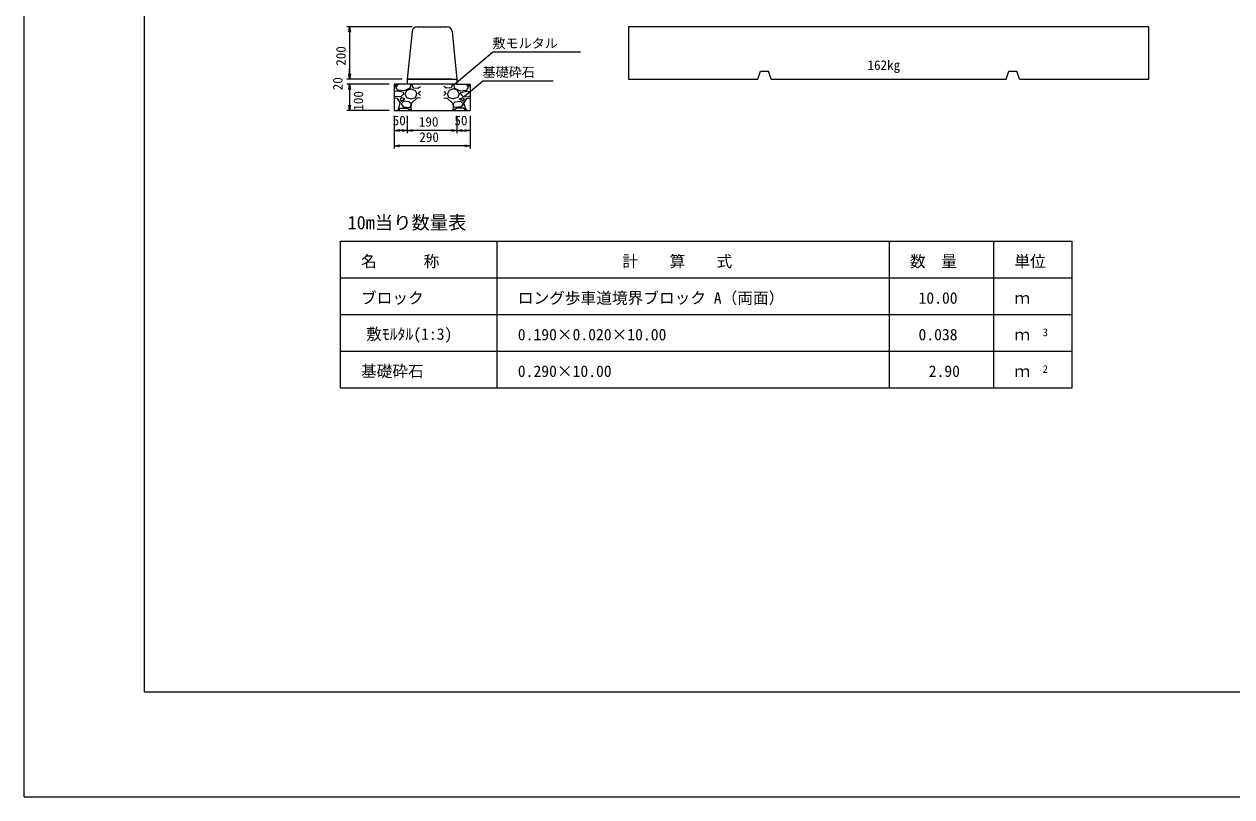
# Model space of a CAD drawing. Units: millimetres on the paper. Extents: x 0 to 841, y 0 to 594.
# Drawn here: x 0 to 231, y 0 to 147.7 of the extents above; entities that cross this region are included whole.
import ezdxf
from ezdxf.enums import TextEntityAlignment as Align

# ---------------------------------------------------------------- set-up
doc = ezdxf.new("R2010")
doc.units = ezdxf.units.MM
for name, color, linetype, lineweight in [('D-MTR-FRAM（材料表図枠）', 2, 'Continuous', 18), ('D-STR-DIM（寸法）', 7, 'Continuous', 18), ('D-STR-HTXT（旗揚げ）', 7, 'Continuous', 18), ('D-STR-STRn（構造物）', 7, 'Continuous', 18), ('D-STR（構造物外形線）', 1, 'Continuous', 18), ('D-TTL(外枠）', 2, 'Continuous', 18), ('DEFPOINTS_2', 8, 'Continuous', 18)]:
    doc.layers.add(name, color=color, linetype=linetype, lineweight=lineweight)
for name, color, linetype in [('D-MTR-TXT(文字列）', 7, 'Continuous'), ('D-MTR（材料表タイトル）', 7, 'Continuous'), ('D-STR-TXT（文字）', 7, 'Continuous')]:
    doc.layers.add(name, color=color, linetype=linetype)
doc.styles.add('ＭＳ ゴシック', font='')
doc.styles.get('ＭＳ ゴシック').set_extended_font_data('MS Gothic')

msp = doc.modelspace()

# ---------------------------------------------------------------- linework, layer by layer
at = {"layer": 'D-MTR-FRAM（材料表図枠）'}
for p, q in [((60.515, 106.209), (200.515, 106.209)), ((60.515, 78.209), (60.515, 106.209)), ((90.515, 78.209), (90.515, 106.209)), ((165.515, 78.209), (165.515, 106.209)), ((185.515, 78.209), (185.515, 106.209)), ((200.515, 78.209), (200.515, 106.209)), ((60.515, 99.209), (200.515, 99.209)), ((60.515, 92.209), (200.515, 92.209)), ((60.515, 85.209), (200.515, 85.209)), ((60.515, 78.209), (200.515, 78.209))]:
    msp.add_line(p, q, dxfattribs=at)
at = {"layer": 'D-STR-DIM（寸法）'}
for p, q in [((74.2, 147.214), (61.756, 147.214)), ((62.089, 146.214), (62.256, 147.214)), ((62.256, 147.214), (62.422, 146.214)), ((62.256, 147.214), (62.256, 146.214)), ((62.256, 146.214), (62.256, 138.214)), ((62.256, 138.214), (62.256, 139.214)), ((72.295, 137.214), (61.756, 137.214)), ((72.295, 137.214), (61.756, 137.214)), ((62.256, 137.214), (62.089, 138.214)), ((62.256, 137.214), (62.089, 138.214)), ((62.422, 138.214), (62.256, 137.214)), ((62.256, 137.214), (62.256, 138.214)), ((62.422, 138.214), (62.256, 137.214)), ((62.256, 137.214), (62.256, 138.214)), ((69.795, 136.214), (61.756, 136.214)), ((69.795, 136.214), (61.756, 136.214)), ((62.089, 135.214), (62.256, 136.214)), ((62.089, 135.214), (62.256, 136.214)), ((62.256, 136.214), (62.422, 135.214)), ((62.256, 136.214), (62.256, 135.214)), ((62.256, 136.214), (62.422, 135.214)), ((62.256, 136.214), (62.256, 135.214)), ((62.256, 135.214), (62.256, 132.214)), ((62.256, 135.214), (62.256, 134.214)), ((62.256, 131.214), (62.089, 132.214)), ((62.422, 132.214), (62.256, 131.214)), ((62.256, 131.214), (62.256, 132.214)), ((69.795, 131.214), (61.756, 131.214)), ((70.795, 130.214), (70.795, 126.892)), ((70.795, 130.214), (70.795, 123.954)), ((73.295, 130.214), (73.295, 126.892)), ((73.295, 130.214), (73.295, 126.892)), ((82.795, 130.214), (82.795, 126.892)), ((82.795, 130.214), (82.795, 126.892)), ((85.295, 130.214), (85.295, 126.892)), ((85.295, 130.214), (85.295, 123.954)), ((70.795, 127.392), (71.795, 127.559)), ((71.795, 127.225), (70.795, 127.392)), ((70.795, 127.392), (71.795, 127.392)), ((72.295, 127.392), (71.795, 127.392)), ((72.295, 127.559), (73.295, 127.392)), ((73.295, 127.392), (72.295, 127.225)), ((73.295, 127.392), (72.295, 127.392)), ((73.295, 127.392), (74.295, 127.559)), ((74.295, 127.225), (73.295, 127.392)), ((73.295, 127.392), (74.295, 127.392)), ((81.795, 127.392), (74.295, 127.392)), ((81.795, 127.559), (82.795, 127.392)), ((82.795, 127.392), (81.795, 127.225)), ((82.795, 127.392), (81.795, 127.392)), ((82.795, 127.392), (83.795, 127.559)), ((83.795, 127.225), (82.795, 127.392)), ((82.795, 127.392), (83.795, 127.392)), ((83.795, 127.392), (84.295, 127.392)), ((84.295, 127.559), (85.295, 127.392)), ((85.295, 127.392), (84.295, 127.225)), ((85.295, 127.392), (84.295, 127.392)), ((70.795, 124.454), (71.795, 124.621)), ((71.795, 124.288), (70.795, 124.454)), ((70.795, 124.454), (71.795, 124.454)), ((84.295, 124.454), (71.795, 124.454)), ((84.295, 124.621), (85.295, 124.454)), ((85.295, 124.454), (84.295, 124.288)), ((85.295, 124.454), (84.295, 124.454))]:
    msp.add_line(p, q, dxfattribs=at)
at = {"layer": 'D-STR-HTXT（旗揚げ）'}
for p, q in [((82.239, 136.179), (89.582, 142.348)), ((106.438, 142.348), (89.582, 142.348)), ((84.261, 133.959), (87.701, 136.842)), ((101.174, 136.842), (87.701, 136.842))]:
    msp.add_line(p, q, dxfattribs=at)
at = {"layer": 'D-STR-STRn（構造物）'}
for p, q in [((73.295, 137.214), (73.295, 136.214)), ((82.795, 137.214), (82.795, 136.214)), ((73.295, 136.214), (70.795, 136.214)), ((70.795, 136.214), (70.795, 131.214)), ((70.795, 135.779), (71.358, 136.214)), ((71.558, 134.906), (70.795, 134.825)), ((71.002, 133.828), (70.795, 134.054)), ((71.103, 135.662), (71.6, 136.214)), ((71.463, 135.059), (71.113, 135.659)), ((72.7, 134.972), (71.45, 135.072)), ((72.552, 134.664), (71.552, 134.914)), ((72.603, 134.412), (72.153, 133.912)), ((72.604, 134.408), (72.554, 134.658)), ((73.756, 135.508), (72.706, 134.958)), ((72.849, 134.413), (73.149, 133.713)), ((72.902, 134.411), (73.202, 135.111)), ((73.204, 135.111), (74.004, 135.361)), ((82.795, 136.214), (73.295, 136.214)), ((73.955, 136.211), (73.755, 135.511)), ((74.002, 135.361), (74.802, 135.061)), ((74.125, 136.214), (74.395, 135.573)), ((74.4, 135.559), (75.45, 135.509)), ((74.804, 135.06), (75.104, 134.41)), ((74.852, 133.714), (75.102, 134.414)), ((75.452, 134.413), (75.602, 134.813)), ((75.795, 134.054), (75.452, 134.428)), ((75.454, 135.515), (75.795, 135.779)), ((75.795, 134.825), (75.608, 134.806)), ((80.636, 135.515), (80.295, 135.779)), ((80.295, 134.825), (80.482, 134.806)), ((80.295, 134.054), (80.638, 134.428)), ((80.637, 134.413), (80.487, 134.813)), ((81.689, 135.559), (80.639, 135.509)), ((81.285, 135.06), (80.985, 134.41)), ((81.238, 133.714), (80.988, 134.414)), ((82.088, 135.361), (81.288, 135.061)), ((81.964, 136.214), (81.694, 135.573)), ((82.886, 135.111), (82.086, 135.361)), ((82.134, 136.211), (82.334, 135.511)), ((82.334, 135.508), (83.384, 134.958)), ((82.795, 136.214), (85.295, 136.214)), ((83.187, 134.411), (82.887, 135.111)), ((83.24, 134.413), (82.94, 133.713)), ((83.389, 134.972), (84.639, 135.072)), ((83.485, 134.408), (83.535, 134.658)), ((83.486, 134.412), (83.936, 133.912)), ((83.538, 134.664), (84.538, 134.914)), ((84.986, 135.662), (84.489, 136.214)), ((84.532, 134.906), (85.295, 134.825)), ((84.626, 135.059), (84.976, 135.659)), ((85.295, 135.779), (84.732, 136.214)), ((85.088, 133.828), (85.295, 134.054)), ((85.295, 136.214), (85.295, 131.214)), ((71.405, 133.506), (70.795, 133.557)), ((72.15, 133.914), (71, 133.814)), ((71.964, 132.614), (71.414, 133.514)), ((71.554, 131.36), (71.954, 132.61)), ((71.902, 133.461), (72.102, 132.961)), ((72.253, 133.609), (71.903, 133.459)), ((72.102, 132.963), (72.852, 133.413)), ((72.102, 132.513), (72.502, 131.913)), ((72.603, 133.011), (72.103, 132.511)), ((72.855, 133.412), (72.255, 133.612)), ((72.505, 131.909), (73.755, 131.759)), ((73.609, 132.864), (72.609, 133.014)), ((73.15, 133.708), (74, 133.458)), ((74.014, 132.501), (73.614, 132.851)), ((73.755, 131.762), (74.005, 132.212)), ((74.051, 132.564), (74.001, 131.514)), ((74.004, 132.212), (74.004, 132.512)), ((74.006, 133.458), (74.856, 133.708)), ((75.205, 133.611), (74.055, 132.561)), ((75.795, 133.557), (75.205, 133.606)), ((80.295, 133.557), (80.885, 133.606)), ((80.885, 133.611), (82.035, 132.561)), ((82.083, 133.458), (81.233, 133.708)), ((82.038, 132.564), (82.088, 131.514)), ((82.076, 132.501), (82.476, 132.851)), ((82.335, 131.762), (82.085, 132.212)), ((82.086, 132.212), (82.086, 132.512)), ((82.94, 133.708), (82.09, 133.458)), ((83.584, 131.909), (82.334, 131.759)), ((82.48, 132.864), (83.48, 133.014)), ((83.234, 133.412), (83.834, 133.612)), ((83.988, 132.963), (83.238, 133.413)), ((83.486, 133.011), (83.986, 132.511)), ((83.988, 132.513), (83.588, 131.913)), ((83.837, 133.609), (84.187, 133.459)), ((83.94, 133.914), (85.09, 133.814)), ((84.188, 133.461), (83.988, 132.961)), ((84.125, 132.614), (84.675, 133.514)), ((84.535, 131.36), (84.135, 132.61)), ((84.685, 133.506), (85.295, 133.557)), ((70.795, 131.214), (85.295, 131.214)), ((71.358, 131.214), (71.554, 131.365)), ((71.6, 131.214), (72.003, 131.662)), ((72.004, 131.662), (73.304, 131.662)), ((73.302, 131.673), (73.952, 131.223)), ((73.995, 131.523), (74.125, 131.214)), ((82.094, 131.523), (81.964, 131.214)), ((82.788, 131.673), (82.138, 131.223)), ((84.086, 131.662), (82.786, 131.662)), ((84.489, 131.214), (84.086, 131.662)), ((84.732, 131.214), (84.536, 131.365))]:
    msp.add_line(p, q, dxfattribs=at)
at = {"layer": 'D-STR（構造物外形線）'}
for p, q in [((74.205, 146.313), (73.295, 137.214)), ((75.2, 147.214), (80.89, 147.214)), ((81.885, 146.313), (82.795, 137.214)), ((115.631, 147.214), (115.631, 137.214)), ((215.131, 147.214), (115.631, 147.214)), ((215.131, 137.214), (215.131, 147.214)), ((140.381, 137.214), (140.881, 138.714)), ((140.881, 138.714), (142.381, 138.714)), ((142.881, 137.214), (142.381, 138.714)), ((187.881, 137.214), (188.381, 138.714)), ((188.381, 138.714), (189.881, 138.714)), ((190.381, 137.214), (189.881, 138.714)), ((73.295, 137.214), (82.795, 137.214)), ((81.795, 137.214), (73.295, 137.214)), ((115.631, 137.214), (140.381, 137.214)), ((142.881, 137.214), (187.881, 137.214)), ((190.381, 137.214), (215.131, 137.214))]:
    msp.add_line(p, q, dxfattribs=at)
for centre, start, end in [((75.2, 146.214), 90, 174.28941), ((80.89, 146.214), 5.71059, 90)]:
    msp.add_arc(centre, 1, start, end, dxfattribs=at)
at = {"layer": 'D-TTL(外枠）'}
for p, q in [((23, 20), (23, 574)), ((818, 20), (23, 20))]:
    msp.add_line(p, q, dxfattribs=at)
at = {"layer": 'DEFPOINTS_2'}
for q in [(0, 594), (841, 0)]:
    msp.add_line((0, 0), q, dxfattribs=at)

# ---------------------------------------------------------------- texts
at = {"layer": 'D-MTR-TXT(文字列）', "style": 'ＭＳ ゴシック'}
for s, height, p in [('名\u3000\u3000\u3000称', 2.199, (64.438, 100.612)), ('計\u3000\u3000算\u3000\u3000式', 2.199, (114.446, 100.612)), ('数\u3000量', 2.199, (169.438, 100.612)), ('単位', 2.199, (189.438, 100.612)), ('ブロック', 2.199, (64.438, 93.612)), ('ロング歩車道境界ブロック A（両面）', 2.199, (94.438, 93.612)), ('10.00', 2.199, (171.089, 93.612)), ('ｍ', 2.199, (189.438, 93.612)), ('敷ﾓﾙﾀﾙ(1:3)', 2.199, (65.438, 86.713)), ('0.190×0.020×10.00', 2.199, (94.438, 86.612)), ('0.038', 2.199, (171.089, 86.612)), ('ｍ', 2.199, (189.438, 86.612)), ('3', 1.466, (194.84, 87.617)), ('基礎砕石', 2.199, (64.438, 79.612)), ('0.290×10.00', 2.199, (94.438, 79.612)), ('2.90', 2.199, (173.039, 79.612)), ('ｍ', 2.199, (189.438, 79.612)), ('2', 1.466, (194.84, 80.617))]:
    msp.add_text(s, height=height, dxfattribs=at).set_placement(p, align=Align.BOTTOM_LEFT)
at = {"layer": 'D-MTR（材料表タイトル）', "style": 'ＭＳ ゴシック'}
msp.add_text('10m当り数量表', height=2.566, dxfattribs=at).set_placement((61.858, 107.734), align=Align.BOTTOM_LEFT)
at = {"layer": 'D-STR-DIM（寸法）', "style": 'ＭＳ ゴシック'}
for s, p in [('200', (62.056, 139.764)), ('20', (61.456, 135.077)), ('100', (65.408, 131.182))]:
    msp.add_text(s, height=1.833, rotation=90, dxfattribs=at).set_placement(p, align=Align.BOTTOM_LEFT)
for s, p in [('50', (70.516, 127.838)), ('190', (75.513, 127.592)), ('50', (82.312, 127.838)), ('290', (75.595, 124.654))]:
    msp.add_text(s, height=1.833, dxfattribs=at).set_placement(p, align=Align.BOTTOM_LEFT)
at = {"layer": 'D-STR-TXT（文字）', "style": 'ＭＳ ゴシック'}
for s, p in [('敷モルタル', (89.582, 142.601)), ('基礎砕石', (87.701, 137.095)), ('162kg', (161.338, 138.422))]:
    msp.add_text(s, height=1.833, dxfattribs=at).set_placement(p, align=Align.BOTTOM_LEFT)

doc.saveas('drawing.dxf')
